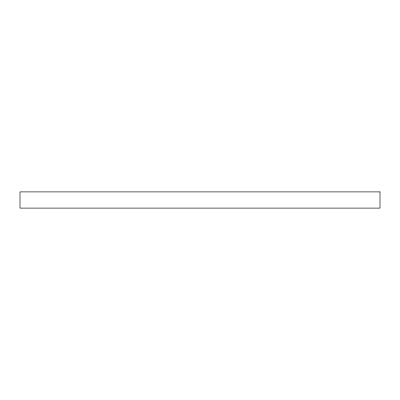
<?xml version="1.0" encoding="UTF-8"?>
<svg xmlns="http://www.w3.org/2000/svg" width="400" height="400" viewBox="0 0 400 400"><rect width="100%" height="100%" fill="white"/><g stroke="black" fill="none" stroke-linecap="round" stroke-linejoin="round"><path stroke-width="0.6" d="M380 191.9L20 191.9L20 208.1L380 208.1L380 191.9"/></g></svg>
